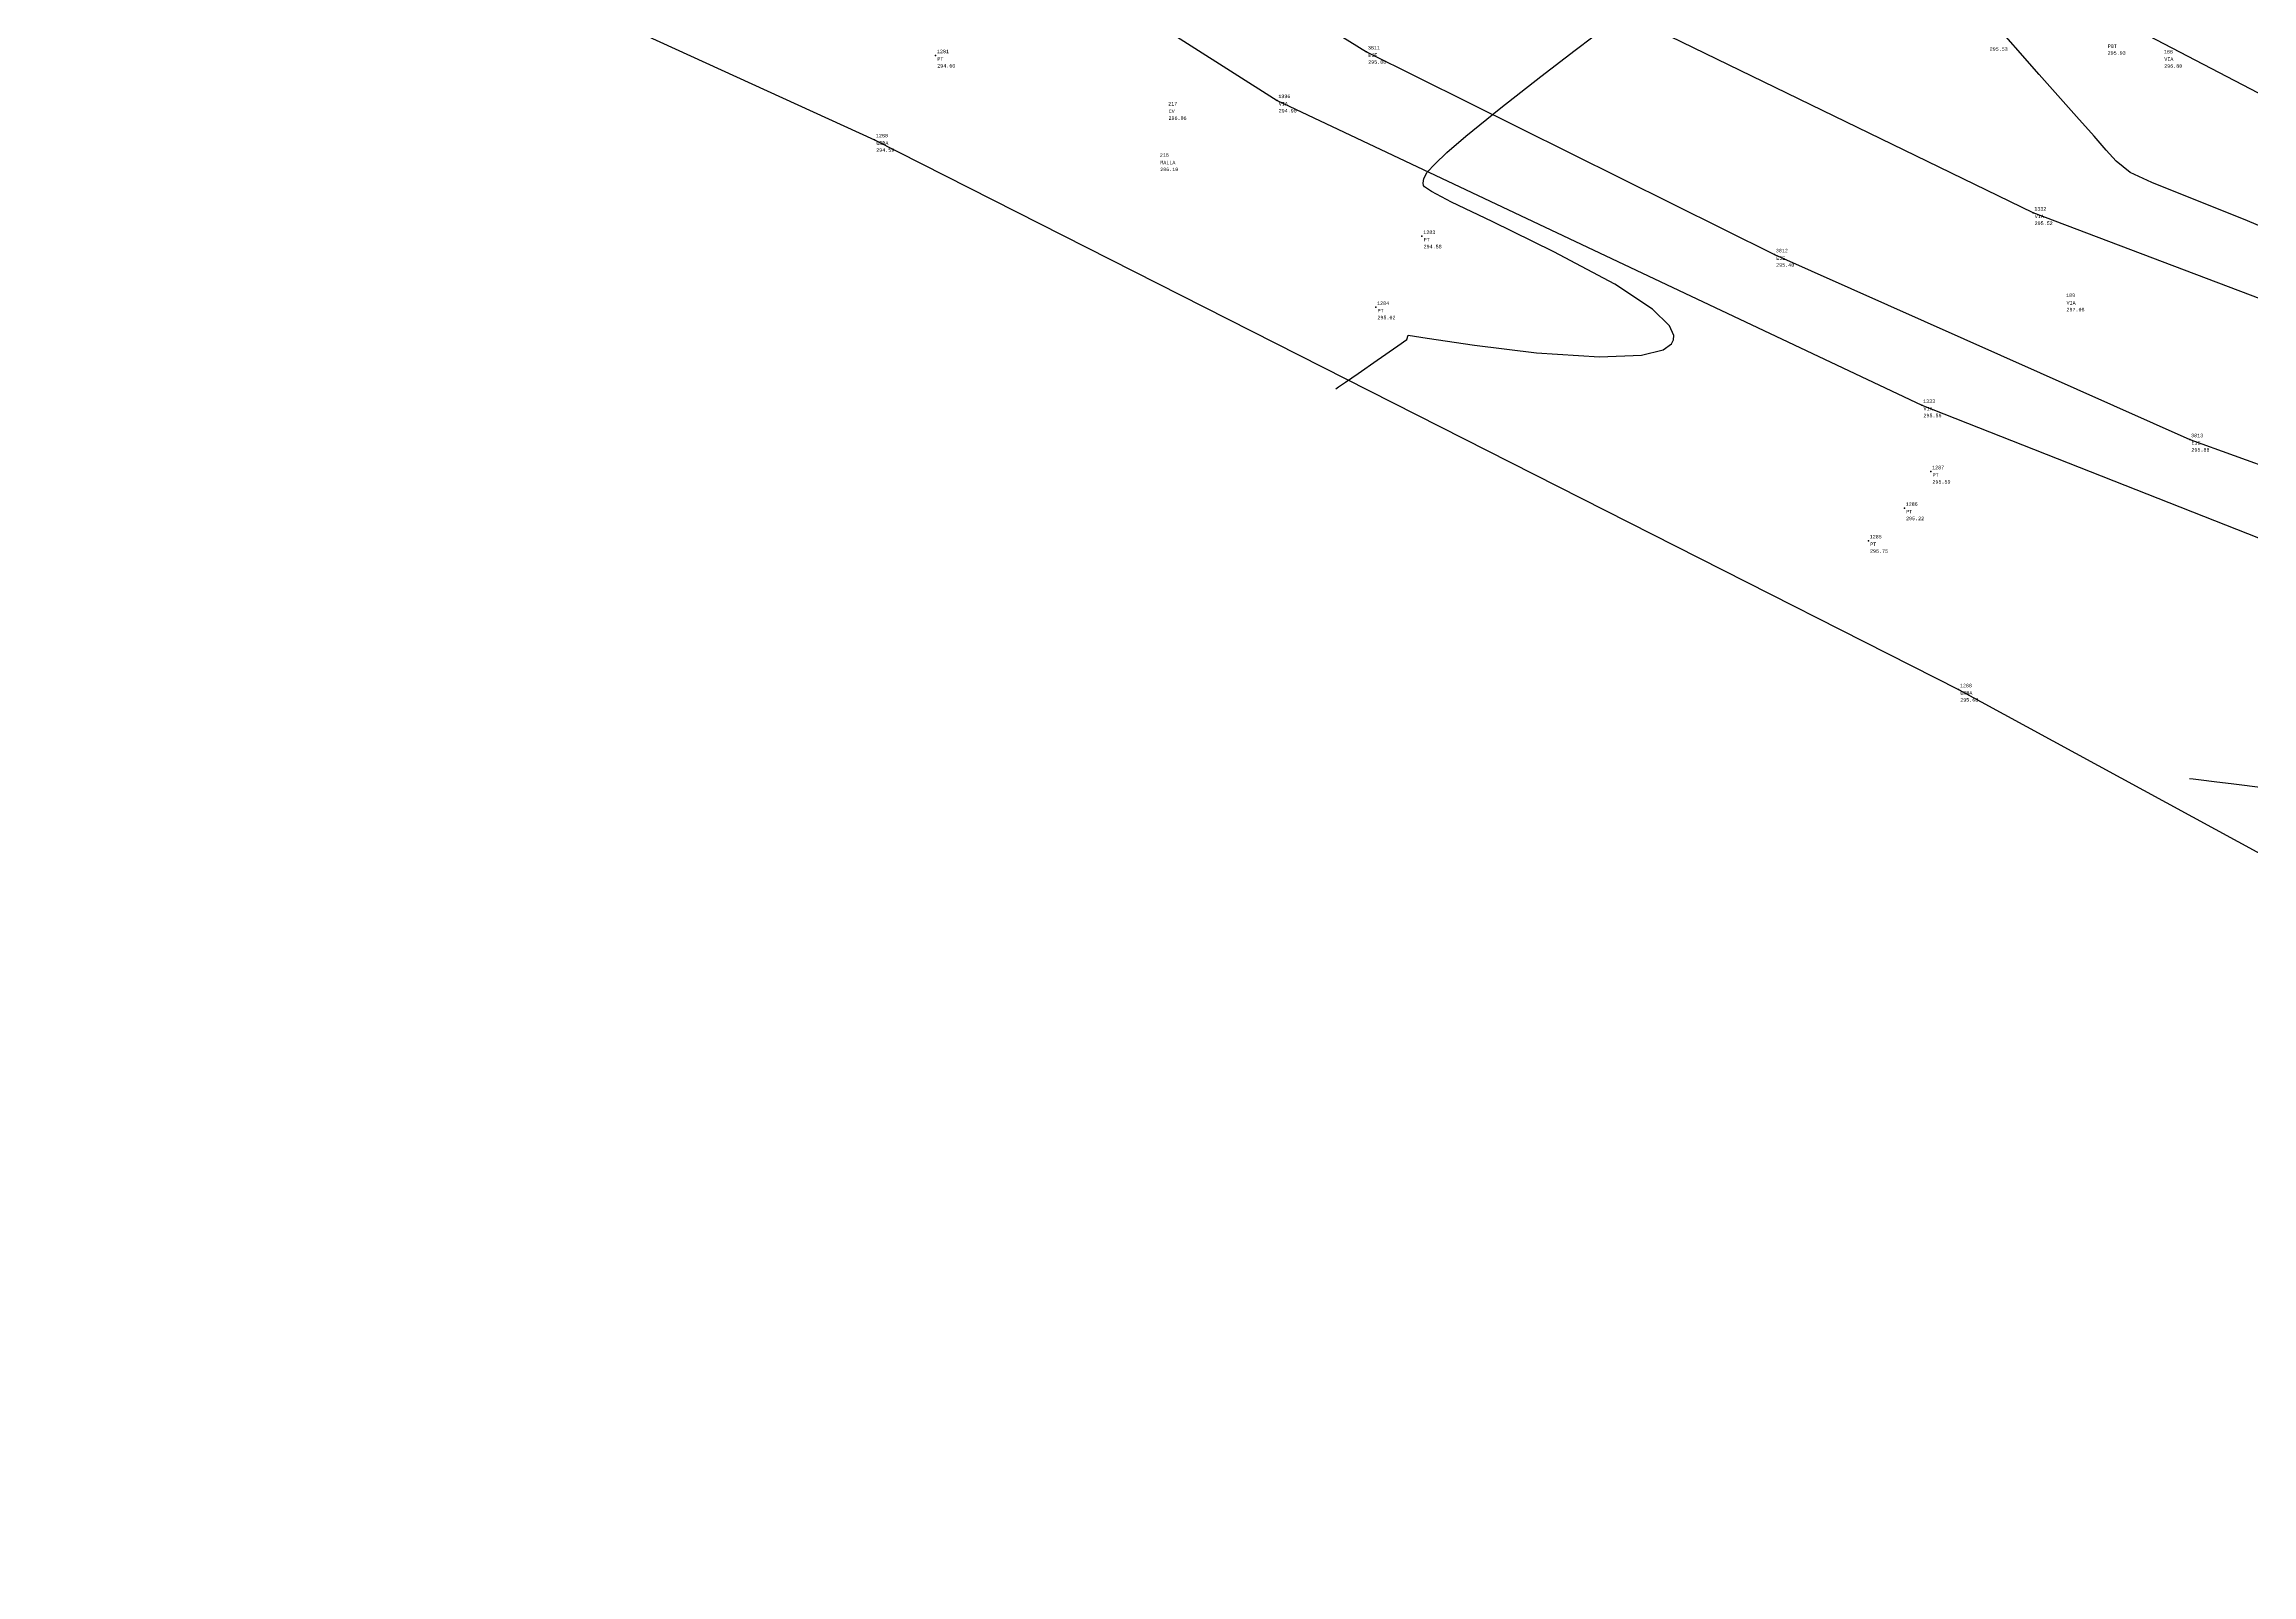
# Model space of a CAD drawing. Header units: metres. Extents: x 5050628 to 5051715, y 2427226 to 2427693.
# Drawn here: x 5051155.95 to 5051187.64, y 2427314.72 to 2427336.69 of the extents above; entities that cross this region are included whole.
import ezdxf
from ezdxf.enums import TextEntityAlignment as Align

# ---------------------------------------------------------------- set-up
doc = ezdxf.new("R2010")
doc.units = ezdxf.units.M
for name, color, linetype in [('1. Eje Vía', 7, 'Continuous'), ('C-TOPO-MINR-N', 11, 'Continuous'), ('CVL_PUNTO', 2, 'Continuous'), ('CVL_PUNTO_COR', 2, 'Continuous'), ('CVL_PUNTO_NUM', 2, 'Continuous'), ('Red Baja Tension', 30, 'Continuous'), ('Urbanizacion', 222, 'Continuous'), ('Vía', 40, 'Continuous')]:
    doc.layers.add(name, color=color, linetype=linetype)
doc.styles.add('MONOTXT4', font='monotxt4.shx')

msp = doc.modelspace()

# ---------------------------------------------------------------- linework, layer by layer
at = {"layer": '1. Eje Vía', "elevation": 280.286, "flags": 128}
msp.add_lwpolyline([(5051150.408, 2427351.49), (5051156.419, 2427347.745), (5051162.94, 2427344.117), (5051168.499, 2427340.57), (5051174.934, 2427336.582), (5051180.79, 2427333.669), (5051186.752, 2427331.015), (5051193.116, 2427328.719), (5051199.337, 2427326.957), (5051205.345, 2427326.088), (5051211.607, 2427326.197), (5051217.738, 2427327.375), (5051223.659, 2427328.946), (5051229.273, 2427330.943), (5051235.148, 2427333.311), (5051239.975, 2427335.681), (5051248.21, 2427339.517), (5051254.922, 2427342.961), (5051261.415, 2427347.039), (5051266.53, 2427352.767), (5051269.764, 2427359.455), (5051272.559, 2427367.427), (5051273.15, 2427374.881), (5051270.525, 2427382.7)], dxfattribs=at)
at = {"layer": 'C-TOPO-MINR-N', "color": 32, "linetype": 'Continuous', "lineweight": -3}
for points in [[(5051188.276, 2427333.864, 296.966), (5051187.523, 2427334.178, 296.966), (5051186.791, 2427334.468, 296.966), (5051186.207, 2427334.703, 296.966), (5051185.896, 2427334.849, 296.966), (5051185.694, 2427335.012, 296.966), (5051185.552, 2427335.169, 296.966), (5051185.377, 2427335.37, 296.966), (5051185.123, 2427335.654, 296.966), (5051184.591, 2427336.256, 296.966), (5051183.875, 2427337.068, 296.966)], [(5051174.494, 2427331.744, 295.966), (5051174.532, 2427331.771, 295.966), (5051174.63, 2427331.838, 295.966), (5051174.813, 2427331.965, 295.966), (5051175.087, 2427332.155, 295.966), (5051175.384, 2427332.361, 295.966), (5051175.513, 2427332.452, 295.966), (5051175.532, 2427332.514, 295.966), (5051175.804, 2427332.469, 295.966), (5051176.483, 2427332.367, 295.966), (5051177.373, 2427332.259, 295.966), (5051178.277, 2427332.201, 295.966), (5051178.878, 2427332.226, 295.966), (5051179.192, 2427332.304, 295.966), (5051179.312, 2427332.39, 295.966), (5051179.341, 2427332.445, 295.966), (5051179.345, 2427332.507, 295.966), (5051179.283, 2427332.646, 295.966), (5051179.037, 2427332.886, 295.966), (5051178.495, 2427333.244, 295.966), (5051177.624, 2427333.711, 295.966), (5051176.736, 2427334.143, 295.966), (5051176.154, 2427334.423, 295.966), (5051175.865, 2427334.575, 295.966), (5051175.766, 2427334.642, 295.966), (5051175.751, 2427334.663, 295.966), (5051175.747, 2427334.697, 295.966), (5051175.755, 2427334.761, 295.966), (5051175.803, 2427334.851, 295.966), (5051175.913, 2427334.97, 295.966), (5051176.085, 2427335.136, 295.966), (5051176.357, 2427335.371, 295.966), (5051176.86, 2427335.775, 295.966), (5051177.436, 2427336.226, 295.966), (5051177.928, 2427336.606, 295.966), (5051178.181, 2427336.795, 295.966)], [(5051186.749, 2427326.15, 296.966), (5051186.801, 2427326.143, 296.966), (5051186.913, 2427326.129, 296.966), (5051187.1, 2427326.107, 296.966), (5051187.386, 2427326.073, 296.966), (5051187.799, 2427326.017, 296.966)]]:
    msp.add_polyline3d(points, dxfattribs=at)
at = {"layer": 'CVL_PUNTO', "color": 4}
for p in [(5051168.747, 2427336.528, 295.069), (5051168.747, 2427336.528, 295.069), (5051174.934, 2427336.582, 295.462), (5051174.934, 2427336.582, 295.462), (5051173.648, 2427335.883, 295.371), (5051173.648, 2427335.883, 295.371), (5051167.871, 2427335.319, 295.056), (5051167.871, 2427335.319, 295.056), (5051184.501, 2427334.268, 295.988), (5051184.501, 2427334.268, 295.988), (5051175.729, 2427333.933, 295.046), (5051175.729, 2427333.933, 295.046), (5051180.79, 2427333.669, 295.871), (5051180.79, 2427333.669, 295.871), (5051175.066, 2427332.914, 295.489), (5051175.066, 2427332.914, 295.489), (5051182.905, 2427331.507, 296.031), (5051182.905, 2427331.507, 296.031), (5051186.752, 2427331.015, 296.35), (5051186.752, 2427331.015, 296.35), (5051183.034, 2427330.555, 296.058), (5051183.034, 2427330.555, 296.058), (5051182.655, 2427330.03, 295.687), (5051182.655, 2427330.03, 295.687), (5051182.138, 2427329.562, 296.221), (5051182.138, 2427329.562, 296.221), (5051183.433, 2427327.425, 296.15), (5051183.433, 2427327.425, 296.15)]:
    msp.add_point(p, dxfattribs=at)
at = {"layer": 'Red Baja Tension', "elevation": 299.394, "flags": 128}
msp.add_lwpolyline([(5051102.956, 2427380.625), (5051129.109, 2427368.104), (5051155.238, 2427352.931), (5051218.644, 2427319.881), (5051246.034, 2427332.453)], dxfattribs=at)
at = {"layer": 'Urbanizacion', "elevation": 278.688, "flags": 128}
msp.add_lwpolyline([(5051051.915, 2427384.529), (5051056.643, 2427383.852), (5051064.753, 2427382.244), (5051072.038, 2427380.793), (5051087.712, 2427376.353), (5051094.683, 2427372.998), (5051106.19, 2427367.151), (5051112.979, 2427363.436), (5051124.192, 2427357.234), (5051134.994, 2427351.195), (5051146.564, 2427345.044), (5051167.871, 2427335.319), (5051183.433, 2427327.425), (5051206.79, 2427314.716)], dxfattribs=at)
at = {"layer": 'Vía'}
for points in [[(5051153.307, 2427348.436, 293.911), (5051160.669, 2427344.014, 294.268), (5051165.468, 2427341.089, 294.73), (5051173.648, 2427335.883, 295.371), (5051182.905, 2427331.507, 296.031), (5051194.853, 2427326.797, 296.997), (5051204.69, 2427324.57, 297.925), (5051212.397, 2427324.17, 298.554), (5051221.929, 2427326.337, 299.169), (5051229.406, 2427328.407, 299.596), (5051231.967, 2427329.526, 299.74), (5051240.945, 2427333.813, 300.343), (5051249.301, 2427338.083, 300.976), (5051258.468, 2427342.155, 301.544), (5051265.79, 2427347.567, 301.994), (5051269.973, 2427355.805, 302.504), (5051273.952, 2427362.912, 303.184), (5051274.767, 2427373.149, 303.854), (5051274.2, 2427378.187, 304.293), (5051274.279, 2427379.999, 304.413)], [(5051270.288, 2427378.499, 304.308), (5051270.619, 2427376.967, 304.094), (5051271.402, 2427373.219, 303.752), (5051269.827, 2427364.94, 303.132), (5051266.922, 2427357.62, 302.548), (5051263.041, 2427351.311, 302.166), (5051255.635, 2427346.438, 301.756), (5051247.494, 2427342.25, 301.219), (5051238.577, 2427337.593, 300.607), (5051230.566, 2427334.005, 299.761), (5051227.436, 2427333.544, 299.557), (5051220.759, 2427330.902, 299.121), (5051211.773, 2427327.62, 298.518), (5051205.06, 2427327.615, 297.912), (5051195.859, 2427329.965, 297.066), (5051184.501, 2427334.268, 295.988), (5051175.42, 2427338.686, 295.284), (5051167.328, 2427343.989, 294.802), (5051162.671, 2427346.669, 294.521), (5051154.726, 2427351.039, 294.059)]]:
    msp.add_polyline3d(points, dxfattribs=at)

# ---------------------------------------------------------------- texts
at = {"layer": 'CVL_PUNTO_COR', "color": 4, "style": 'MONOTXT4'}
for s, p in [('294.60', (5051168.77, 2427336.405, 295.069)), ('295.00', (5051174.957, 2427336.459, 295.462)), ('295.53', (5051183.879, 2427336.646, 295.992)), ('295.93', (5051185.572, 2427336.589, 296.396)), ('294.90', (5051173.671, 2427335.76, 295.371)), ('294.59', (5051167.894, 2427335.196, 295.056)), ('295.52', (5051184.524, 2427334.145, 295.988)), ('294.58', (5051175.752, 2427333.81, 295.046)), ('295.40', (5051180.813, 2427333.546, 295.871)), ('295.02', (5051175.089, 2427332.791, 295.489)), ('295.56', (5051182.928, 2427331.384, 296.031)), ('295.88', (5051186.775, 2427330.892, 296.35)), ('295.59', (5051183.057, 2427330.432, 296.058)), ('295.22', (5051182.678, 2427329.907, 295.687)), ('295.75', (5051182.161, 2427329.439, 296.221)), ('295.68', (5051183.456, 2427327.302, 296.15))]:
    msp.add_text(s, height=0.05, dxfattribs=at).set_placement(p, align=Align.TOP_LEFT)
at = {"layer": 'CVL_PUNTO_COR', "color": 0, "style": 'MONOTXT4'}
for s, p in [('296.80', (5051186.384, 2427336.402, 297.264)), ('296.06', (5051172.09, 2427335.654, 296.531)), ('296.10', (5051171.97, 2427334.918, 296.569)), ('297.08', (5051184.981, 2427332.905, 297.542))]:
    msp.add_text(s, height=0.05, dxfattribs=at).set_placement(p, align=Align.TOP_LEFT)
at = {"layer": 'CVL_PUNTO_NUM', "color": 4, "style": 'MONOTXT4'}
for s, p in [('3811', (5051174.952, 2427336.6, 295.462)), ('1281', (5051168.765, 2427336.546, 295.069)), ('1336', (5051173.666, 2427335.901, 295.371)), ('1280', (5051167.889, 2427335.337, 295.056)), ('1332', (5051184.519, 2427334.286, 295.988)), ('1283', (5051175.747, 2427333.951, 295.046)), ('3812', (5051180.808, 2427333.687, 295.871)), ('1284', (5051175.084, 2427332.932, 295.489)), ('1333', (5051182.923, 2427331.525, 296.031)), ('3813', (5051186.77, 2427331.033, 296.35)), ('1287', (5051183.052, 2427330.573, 296.058)), ('1286', (5051182.673, 2427330.048, 295.687)), ('1285', (5051182.156, 2427329.58, 296.221)), ('1288', (5051183.451, 2427327.443, 296.15))]:
    msp.add_text(s, height=0.05, dxfattribs=at).set_placement(p, align=Align.BOTTOM_LEFT)
for s, p in [('PBT', (5051185.574, 2427336.687, 296.396)), ('PT', (5051168.772, 2427336.503, 295.069)), ('EJE', (5051174.959, 2427336.557, 295.462)), ('VIA', (5051173.673, 2427335.858, 295.371)), ('URBA', (5051167.896, 2427335.294, 295.056)), ('VIA', (5051184.526, 2427334.243, 295.988)), ('PT', (5051175.754, 2427333.908, 295.046)), ('EJE', (5051180.815, 2427333.644, 295.871)), ('PT', (5051175.091, 2427332.889, 295.489)), ('VIA', (5051182.93, 2427331.482, 296.031)), ('EJE', (5051186.777, 2427330.99, 296.35)), ('PT', (5051183.059, 2427330.53, 296.058)), ('PT', (5051182.68, 2427330.005, 295.687)), ('PT', (5051182.163, 2427329.537, 296.221)), ('URBA', (5051183.458, 2427327.4, 296.15))]:
    msp.add_text(s, height=0.05, dxfattribs=at).set_placement(p, align=Align.TOP_LEFT)
at = {"layer": 'CVL_PUNTO_NUM', "color": 0, "style": 'MONOTXT4'}
for s, p in [('188', (5051186.379, 2427336.543, 297.264)), ('217', (5051172.085, 2427335.795, 296.531)), ('216', (5051171.965, 2427335.059, 296.569)), ('189', (5051184.976, 2427333.046, 297.542))]:
    msp.add_text(s, height=0.05, dxfattribs=at).set_placement(p, align=Align.BOTTOM_LEFT)
for s, p in [('VIA', (5051186.386, 2427336.5, 297.264)), ('CV', (5051172.092, 2427335.752, 296.531)), ('MALLA', (5051171.972, 2427335.016, 296.569)), ('VIA', (5051184.983, 2427333.003, 297.542))]:
    msp.add_text(s, height=0.05, dxfattribs=at).set_placement(p, align=Align.TOP_LEFT)

doc.saveas('drawing.dxf')
